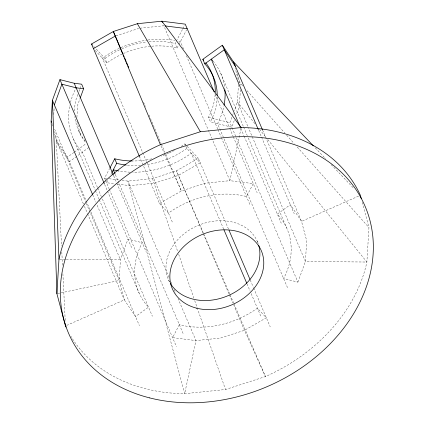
<?xml version="1.0" encoding="UTF-8"?>
<svg xmlns="http://www.w3.org/2000/svg" width="424" height="424" viewBox="0 0 424 424"><rect width="100%" height="100%" fill="white"/><g stroke="black" fill="none" stroke-linecap="round" stroke-linejoin="round"><path stroke-width="0.32" stroke-dasharray="2.12 1.59" d="M53.763 114.575L54.23 106.806M76.903 117.347L77.64 105.073L80.067 98.421M238.463 84.514L237.413 101.998L234.308 110.505M240.366 89.718L239.359 106.557L236.253 115.063M362.234 202.269L368.954 227.55L366.887 262.037A161.279 127.264 -23.1 0 1 265.44 376.565L225.489 389.518L184.679 393.689A161.279 127.264 -23.1 0 1 70.935 336.333M241.044 128.212L229.903 180.677L205.386 183.179L181.377 190.964L159.519 203.494L140.084 157.929M77.905 94.473L75.695 100.52A72.509 57.214 -23.1 0 0 74.539 111.576M79.007 91.446L79.892 89.029M80.11 88.425L80.995 86.003M297.892 282.135L305.439 261.476L306.679 240.753L301.533 221.386L290.345 204.691L277.349 214.083A80.64 63.632 -23.1 0 1 283.63 278.526L297.892 282.135L229.872 122.663L232.532 115.37M232.755 114.761L233.2 113.547M234.255 120.533L231.811 127.216L210.421 121.799L208.476 117.247A72.509 57.214 -23.1 0 0 215.185 93.969M105.3 179.866L104.569 178.16L109.646 168.466M151.728 46.195A72.509 57.214 -23.1 0 1 177.036 48.092L175.091 43.534L175.987 41.822M176.283 41.25L182.559 29.277M182.855 28.705L184.652 25.286M107.691 180.465L106.514 182.718L114.952 183.778M110.929 174.285L111.517 173.162M177.036 48.092L178.727 44.859M179.008 44.319L186.602 29.823M88.892 147.462L77.232 156.011M89.909 209.636L67.496 157.087L73.813 152.518M74.343 152.137L85.934 143.763M76.712 156.387L69.435 161.645L58.252 144.95L54.601 131.207M228.504 229.061L198.315 158.285L176.458 170.814L152.454 178.599L127.931 181.101L122.091 180.364M66.674 325.404L124.327 299.869L135.516 316.564L148.511 307.172A80.64 63.632 -23.1 0 1 142.231 242.729L127.969 239.115L120.421 259.779L119.181 280.502L124.327 299.869L87.795 214.21M358.582 196.116L301.533 221.386L262.922 130.862M115.916 35.844L138.69 28.461M57.553 293.567L119.181 280.502L85.754 202.131M139.952 28.196L163.828 25.758L208.136 129.643M59.636 259.223L65.582 259.276M66.245 259.287L120.421 259.779L96.842 204.495M104.569 178.16L108.465 178.647M109.111 178.732L119.494 180.041M117.543 184.106L129.877 185.659L154.4 183.152L178.403 175.372L200.261 162.843L186.814 148.453L185.595 145.607M208.476 117.247L229.872 122.663M315.202 147.806L325.701 158.846M331.176 164.602L353.998 188.601M93.741 46.417L104.945 58.406L106.89 62.959A72.509 57.214 -23.1 0 1 122.064 54.118M181.149 146.444A72.509 57.214 -23.1 0 0 184.869 143.9L186.661 145.814M187.111 146.296L198.315 158.285M95.236 50.493L106.89 62.959M159.519 203.494L168.487 213.087A80.64 63.632 -23.1 0 1 246.498 196.545L253.271 183.619L229.903 180.677L212.027 138.754M242.618 85.722L238.654 81.276L235.172 68.158M247.022 90.667L284.875 133.162M286.635 135.139L294.118 143.54M297.203 147.001L368.954 227.55M254.898 123.612L237.413 101.998L248.167 127.211M259.477 129.272L266.139 137.503M267.804 139.565L366.887 262.037L305.439 261.476L248.427 127.82M78.615 130.513L80.56 135.071L85.993 143.153M67.496 157.087L56.307 140.392L54.648 134.148M160.961 145.893L164.501 153.705M164.772 154.304L181.377 190.964L165.832 154.511M229.744 294.023L176.458 170.814L203.022 233.083M230.009 294.627L233.682 303.128M233.942 303.732L265.44 376.565L244.484 330.291L233.857 305.381M258.73 130.571L261.322 136.65M261.582 137.254L294.235 213.802M220.581 73.055L243.381 126.516M243.641 127.121L247.272 135.627M248.305 138.06L286.656 227.974M240.811 128.419L243.922 135.712M244.182 136.316L281.239 223.194M214.92 93.704L229.432 127.725M229.686 128.334L233.057 136.231M233.317 136.841L257.156 192.734M287.514 287.642L217.549 123.607A80.64 63.632 -23.1 0 0 223.83 106.413M183.528 48.919L180.417 41.626A80.64 63.632 -23.1 0 0 177.948 41.043M186.38 55.602L217.735 129.108M217.994 129.718L221.105 137.01M221.36 137.614L250.383 205.661M257.167 241.033L258.465 244.07M208.396 130.253L211.767 138.15M250.271 280.094L253.382 287.382M253.642 287.991L270.226 326.872M223.687 229.188L191.293 153.249A80.64 63.632 -23.1 0 1 132.728 172.239M247.007 283.868L250.118 291.156M251.156 293.588L261.264 317.279M184.869 143.9L185.357 145.035M203.282 233.693L229.193 294.447M229.453 295.051L232.824 302.953M143.545 102.263L145.358 106.519M148.988 115.021L161.168 143.577M161.427 144.187L164.793 152.084M146.46 161.443L102.407 58.168A80.64 63.632 -23.1 0 1 147.154 40.1M146.72 162.053L172.372 222.197M169.006 277.397L127.931 181.101L184.679 393.689L195.957 340.578L178.075 298.66M171.079 282.257L171.858 284.08M174.19 289.544L175.743 293.191M168.694 280.222L169.473 282.045M115.36 174.651L117.946 180.725M118.206 181.329L183.248 333.821M113.727 175.896L116.579 182.58M116.838 183.189L146.116 251.84M105.539 180.439L109.106 188.791M109.365 189.396L176.479 346.747M104.648 184.44L107.24 190.514M107.5 191.123L131.859 248.231M97.462 187.488L82.431 152.253A80.64 63.632 -23.1 0 1 69.875 105.004M97.721 188.097L101.347 196.603M102.385 199.031L152.396 316.283M73.124 138.362L95.151 190M95.411 190.609L99.036 199.116M99.296 199.725L139.204 293.281M92.697 194.775L95.808 202.062M90.943 212.069L139.401 325.674M51.405 121.598L52.375 123.872M54.659 129.23L85.494 201.522M83.385 203.88L56.307 140.392L61.528 246.042M84.424 206.308L87.535 213.601M152.454 178.599L177.81 251.824M178.679 254.326L193.847 298.141M194.717 300.643L225.489 389.518M237.281 73.336L240.435 85.208M76.877 121.206L80.56 135.071M51.993 124.147L52.491 126.023M61.819 251.983L62.54 266.511M62.895 273.772L65.28 321.975M130.067 172.176A80.64 63.632 -23.1 0 1 119.557 171.1M70.453 102.534A80.64 63.632 -23.1 0 1 76.15 87.805M147.822 40.01A80.64 63.632 -23.1 0 1 174.789 40.423M212.996 61.098A80.64 63.632 -23.1 0 1 224.863 89.167M169.515 281.891A48.384 38.181 -23.1 0 1 197.902 225.531A48.384 38.181 -23.1 0 1 258.306 243.933M217.194 97.228A72.509 57.214 -23.1 0 1 210.421 121.799M186.814 148.453A72.509 57.214 -23.1 0 1 143.953 165.026M140.657 165.328A72.509 57.214 -23.1 0 1 126.866 165.122M123.246 53.583A72.509 57.214 -23.1 0 1 151.071 46.253M174.381 150.419A72.509 57.214 -23.1 0 1 169.107 153.011M168.513 153.271A72.509 57.214 -23.1 0 1 161.221 156.138M151.808 158.82A72.509 57.214 -23.1 0 1 132.208 160.972M85.24 141.028A72.509 57.214 -23.1 0 1 74.836 116.674M104.945 58.406A72.509 57.214 -23.1 0 1 119.531 49.836M121.895 48.771A72.509 57.214 -23.1 0 1 146.481 41.987M149.126 41.695A72.509 57.214 -23.1 0 1 175.091 43.534M179.363 324.71L172.589 337.637L195.957 340.578L220.475 338.071L244.484 330.291L266.341 317.762L257.373 308.169A80.64 63.632 -23.1 0 1 179.363 324.71"/><path stroke-width="0.64" d="M66.017 327.111A161.279 127.264 -23.1 0 1 65.476 325.934L56.906 293.705L51.161 121.026L52.401 100.303L59.948 79.638L74.211 83.252L81.657 84.191L83.602 88.748L80.29 97.817M56.906 293.705L58.973 259.218L52.401 100.303L92.697 194.775M54.346 104.861L61.888 84.196L76.15 87.805L83.602 88.748M109.948 167.893L114.724 158.767A72.509 57.214 -23.1 0 0 132.208 160.972M111.814 172.6L116.669 163.325L114.724 158.767M217.221 95.283A72.509 57.214 -23.1 0 0 204.776 63.854L202.831 59.302L222.324 45.214L233.507 61.909L313.378 145.888M204.776 63.854L224.269 49.772L235.453 66.467M139.83 157.32L91.499 44.017L113.356 31.487L137.36 23.707L161.883 21.2L185.246 24.142L214.141 91.881M93.444 48.575L115.302 36.045M58.973 259.218A161.279 127.264 -23.1 0 1 160.42 144.69L200.372 131.737L241.182 127.566A161.279 127.264 -23.1 0 1 360.384 195.316L361.227 198.474M165.127 25.922L187.191 28.7M91.499 44.017L92.395 44.976M241.182 127.566L161.883 21.2L162.371 22.34M137.36 23.707L200.372 131.737M233.507 61.909L262.663 130.258M222.324 45.214L258.47 129.967M240.037 126.596L211.274 59.164A80.64 63.632 -23.1 0 1 212.572 60.605M229.024 230.274L250.012 279.485M223.946 229.797L246.752 283.259M122.812 53.663L113.356 31.487L160.42 144.69M123.331 54.876L124.11 56.699M124.63 57.913L126.182 61.56M126.702 62.773L127.481 64.596M127.995 65.815L128.774 67.633M115.1 174.041L113.282 169.791A80.64 63.632 -23.1 0 0 118.916 170.994M74.211 83.252L113.468 175.292M59.948 79.638L104.389 183.831M51.161 121.026L51.495 122.276M65.376 323.957L65.476 325.934M224.921 89.787A80.64 63.632 -23.1 0 1 224.089 105.131M258.677 245.136A48.384 38.181 -23.1 0 1 228.319 295.57A48.384 38.181 -23.1 0 1 170.448 283.529M126.209 165.047A72.509 57.214 -23.1 0 1 116.669 163.325M205.82 62.826A72.509 57.214 -23.1 0 1 215.265 92.024M202.831 59.302A72.509 57.214 -23.1 0 1 203.716 60.277M149.683 397.903A161.279 127.264 -23.1 0 0 372.839 236.661A161.279 127.264 -23.1 0 0 127.931 174.656A161.279 127.264 -23.1 0 0 149.683 397.903M196.678 308.19A48.384 38.181 -23.1 0 0 263.622 259.817A48.384 38.181 -23.1 0 0 190.153 241.214A48.384 38.181 -23.1 0 0 196.678 308.19"/></g></svg>
